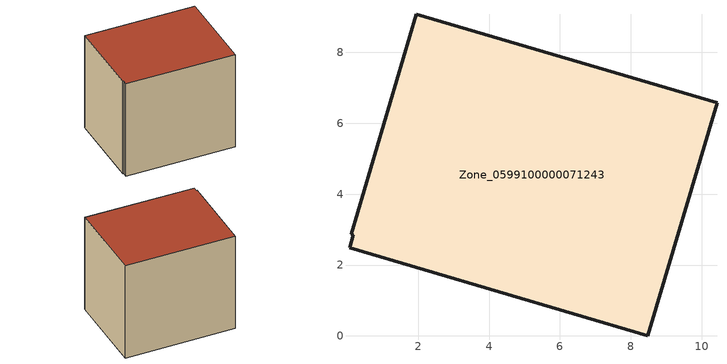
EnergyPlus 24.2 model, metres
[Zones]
Zone_0599100000071243
 floor ground (C_G): 0.17,2.85 0.11,2.88 1.95,9.08 10.43,6.58 8.48,0 0.06,2.49 z0.45
 wall outside (C_F): 8.48,0 10.43,6.58 1.95,9.08 0.11,2.88 0.17,2.85 0.06,2.49 8.48,0 z0.45:8.55
 roof outside (C_R): 0.17,2.85 0.06,2.49 8.48,0 10.43,6.58 1.95,9.08 0.11,2.88 z8.55
[BUILDING]
Pand.0599100000071243: North Axis=0; Terrain=City; Loads Convergence Tolerance Value=0.04; Temperature Convergence Tolerance Value=0.4; Solar Distribution=FullExterior; Maximum Number of Warmup Days=25; Minimum Number of Warmup Days=1
[Site:Location]
Rotterdam.The.Hague.AP_ZH_NLD Design_Conditions: Latitude=51.96; Longitude=4.45; Time Zone=1; Elevation=-4.5
[SITE:GROUNDTEMPERATURE:BUILDINGSURFACE]
18, 18, 18, 18, 18, 18, 18, 18, 18, 18, 18, 18
[MATERIAL] Thermal Absorptance=0.9; Solar Absorptance=0.7; Visible Absorptance=0.7
Name | Roughness | Thickness | Conductivity | Density | Specific Heat
G.TI.1965-1974 | MediumSmooth | 0.15 | 0.882353 | 540 | 1210
F.TI.1965-1974 | Rough | 0.3 | 0.697674 | 1920 | 840
R.TI.1965-1974 | MediumRough | 0.2 | 0.232558 | 1500 | 1000
[CONSTRUCTION]
C_G: G.TI.1965-1974
C_F: F.TI.1965-1974
C_R: R.TI.1965-1974
[ZONE]
Zone_0599100000071243: Type=1; Multiplier=1; Ceiling Height=Autocalculate; Volume=Autocalculate; Floor Area=autocalculate; Part of Total Floor Area=Yes
[ZONEINFILTRATION:DESIGNFLOWRATE]
Infil_Zone_0599100000071243: Zone or ZoneList or Space or SpaceList=Zone_0599100000071243; Schedule=AlwaysOn; Design Flow Rate Calculation Method=Flow/Area; Flow Rate per Floor Area=0.003; Constant Term Coefficient=1; Temperature Term Coefficient=0; Velocity Term Coefficient=0; Velocity Squared Term Coefficient=0
[HVACTEMPLATE:ZONE:IDEALLOADSAIRSYSTEM]
Zone_0599100000071243: Maximum Heating Supply Air Temperature=50; Minimum Cooling Supply Air Temperature=13; Maximum Heating Supply Air Humidity Ratio=0.0156; Minimum Cooling Supply Air Humidity Ratio=0.0077; Heating Limit=NoLimit; Cooling Limit=NoLimit; Dehumidification Control Type=ConstantSensibleHeatRatio; Cooling Sensible Heat Ratio=0.7; Dehumidification Setpoint=60; Humidification Control Type=None; Humidification Setpoint=30; Outdoor Air Method=None; Outdoor Air Flow Rate per Person=0.00944; Outdoor Air Flow Rate per Zone Floor Area=0; Outdoor Air Flow Rate per Zone=0; Demand Controlled Ventilation Type=None; Outdoor Air Economizer Type=NoEconomizer; Heat Recovery Type=None; Sensible Heat Recovery Effectiveness=0.7; Latent Heat Recovery Effectiveness=0.65
[ZONECONTROL:THERMOSTAT]
ThermostatControl_Zone_0599100000071243: Zone or ZoneList=Zone_0599100000071243; Control Type Schedule=DualSetpointControlType; Control 1=Thermostat_Zone_0599100000071243; Temperature Difference Between Cutout And Setpoint=0
[THERMOSTATSETPOINT:DUALSETPOINT]
Thermostat_Zone_0599100000071243: Heating Setpoint Temperature Schedule=HeatingSetpoint_Zone_0599100000071243; Cooling Setpoint Temperature Schedule=CoolingSetpoint_Zone_0599100000071243
[SCHEDULE:COMPACT]
HeatingSetpoint_Zone_0599100000071243: Through: 12/31, For: AllDays, Until: 24:00, 21
CoolingSetpoint_Zone_0599100000071243: Through: 12/31, For: AllDays, Until: 24:00, 24
DualSetpointControlType: Through: 12/31, For: AllDays, Until: 24:00, 4
AlwaysOn: Through: 12/31, For: AllDays, Until: 24:00, 1
